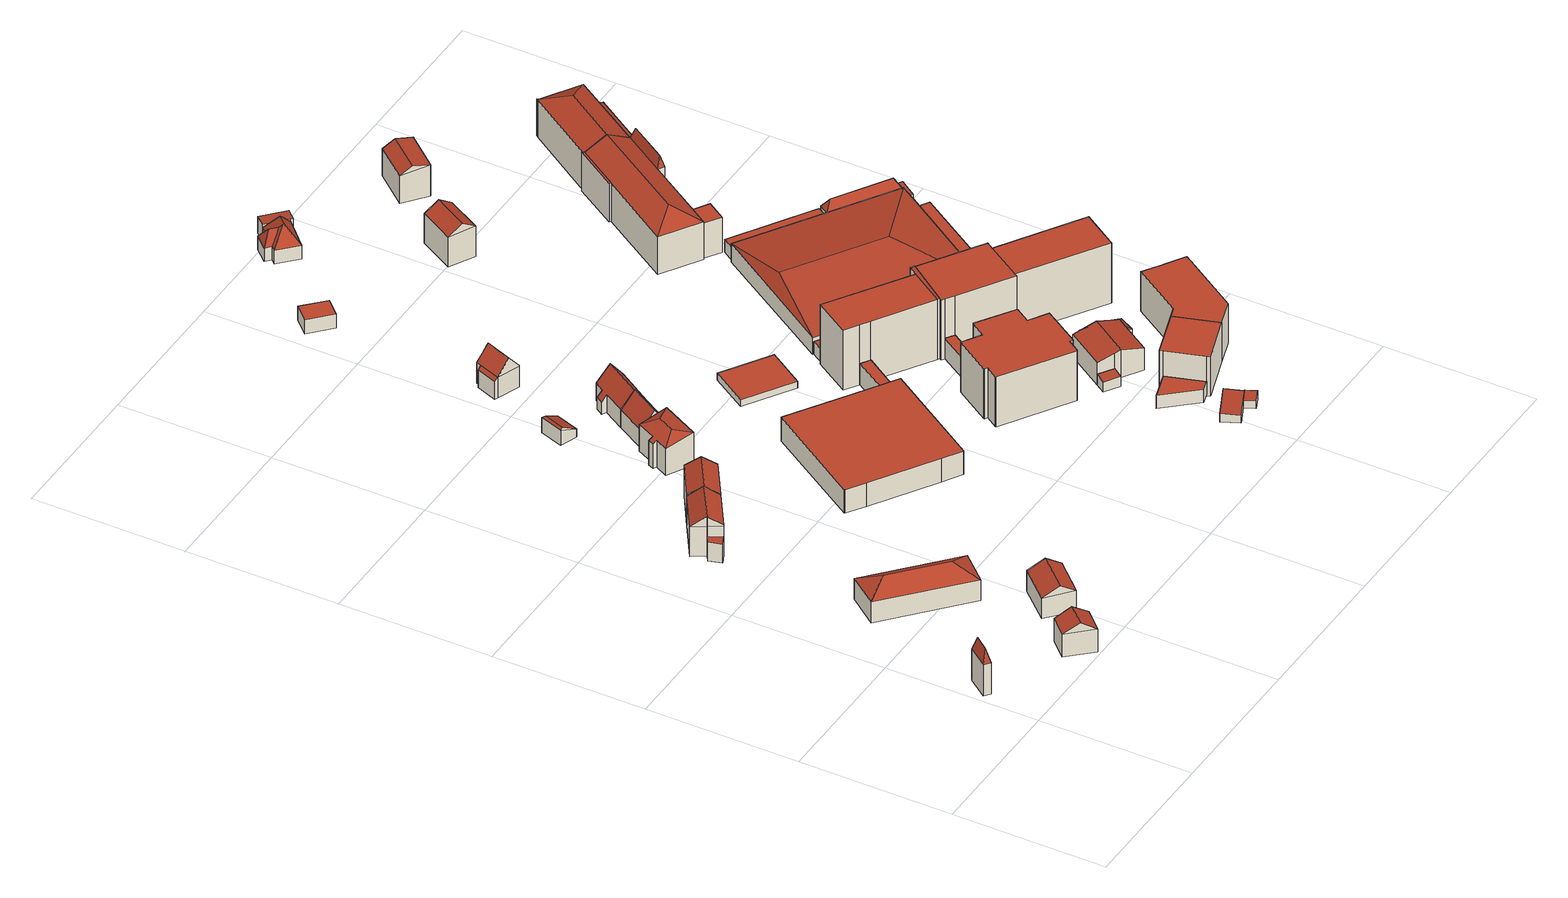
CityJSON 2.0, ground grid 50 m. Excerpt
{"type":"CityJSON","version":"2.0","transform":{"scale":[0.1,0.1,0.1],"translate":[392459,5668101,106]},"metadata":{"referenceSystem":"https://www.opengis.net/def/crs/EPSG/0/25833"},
"CityObjects":{
"building1":{"type":"Building","attributes":{"Dachtyp_tdc":"tdcFreeFormRoof","Gemeindeschluessel":14627140,"Dachneigung":74.91,"QualitaetDacherkennung":18,"Geometrietyp2DReferenz":"3000","function":"31001_9998","roofType":"5000","measuredHeight":15.84},"geometry":[{"type":"MultiSurface","lod":"2","boundaries":[[[0,1,2,3]],[[1,4,5,2]],[[4,6,7,5]],[[6,0,3,7]],[[8,9,6,4]],[[8,4,1]],[[9,8,1,0]],[[9,0,6]],[[3,2,5,7]]],"semantics":{"surfaces":[{"type":"WallSurface"},{"type":"RoofSurface"},{"type":"GroundSurface"}],"values":[0,0,0,0,1,1,1,1,2]}}]},
"building2":{"type":"Building","attributes":{"Dachtyp_tdc":"tdcGableRoof","Gemeindeschluessel":14627140,"Dachneigung":30.84,"QualitaetDacherkennung":68,"Geometrietyp2DReferenz":"3000","function":"31001_9998","roofType":"3100","measuredHeight":11.36},"geometry":[{"type":"MultiSurface","lod":"2","boundaries":[[[10,11,12,13]],[[11,14,15,12]],[[14,16,17,15]],[[16,10,13,17]],[[14,11,18]],[[10,16,19]],[[11,10,19,18]],[[16,14,18,19]],[[13,12,15,17]]],"semantics":{"surfaces":[{"type":"WallSurface"},{"type":"RoofSurface"},{"type":"GroundSurface"}],"values":[0,0,0,0,0,0,1,1,2]}}]},
"building3":{"type":"Building","attributes":{"Dachtyp_tdc":"tdcHipRoof","Gemeindeschluessel":14627140,"Dachneigung":31.84,"QualitaetDacherkennung":72,"Geometrietyp2DReferenz":"3000","function":"31001_9998","roofType":"3200","measuredHeight":11.13},"geometry":[{"type":"MultiSurface","lod":"2","boundaries":[[[20,21,22]],[[23,24,25]],[[21,23,25,22]],[[24,20,22,25]],[[26,27,28,29]],[[23,21,27,26]],[[21,20,28,27]],[[20,24,29,28]],[[24,23,26,29]]],"semantics":{"surfaces":[{"type":"RoofSurface"},{"type":"GroundSurface"},{"type":"WallSurface"}],"values":[0,0,0,0,1,2,2,2,2]}}]},
"building4":{"type":"Building","attributes":{"Dachtyp_tdc":"tdcGableRoof","Gemeindeschluessel":14627140,"Dachneigung":29.73,"QualitaetDacherkennung":84,"Geometrietyp2DReferenz":"3000","function":"31001_9998","roofType":"3100","measuredHeight":10.36},"geometry":[{"type":"MultiSurface","lod":"2","boundaries":[[[30,31,32,33]],[[31,34,35,32]],[[34,36,37,35]],[[36,30,33,37]],[[34,31,38]],[[30,36,39]],[[31,30,39,38]],[[36,34,38,39]],[[33,32,35,37]]],"semantics":{"surfaces":[{"type":"WallSurface"},{"type":"RoofSurface"},{"type":"GroundSurface"}],"values":[0,0,0,0,0,0,1,1,2]}}]},
"building5":{"type":"Building","attributes":{"Gemeindeschluessel":14627140,"Geometrietyp2DReferenz":"3000","function":"31001_9998","roofType":"9999"},"children":["building5-1","building5-2"]},
"building5-1":{"type":"BuildingPart","attributes":{"Dachtyp_tdc":"tdcPolyFlatRoof","Dachneigung":6.2,"QualitaetDacherkennung":52,"Geometrietyp2DReferenz":"3000","roofType":"2100","measuredHeight":6.88},"parents":["building5"],"geometry":[{"type":"MultiSurface","lod":"2","boundaries":[[[40,41,42,43]],[[41,44,45,42]],[[44,46,47,45]],[[46,44,41,40]],[[43,42,45,47]],[[43,47,46,40]]],"semantics":{"surfaces":[{"type":"WallSurface"},{"type":"RoofSurface"},{"type":"GroundSurface"},{"type":"ClosureSurface"}],"values":[0,0,0,1,2,3]}}]},
"building5-2":{"type":"BuildingPart","attributes":{"Dachtyp_tdc":"tdcGableRoof","Dachneigung":36.13,"QualitaetDacherkennung":62,"Geometrietyp2DReferenz":"3000","roofType":"3100","measuredHeight":14.13},"parents":["building5"],"geometry":[{"type":"MultiSurface","lod":"2","boundaries":[[[48,49,50,51]],[[49,52,40,43,50]],[[53,54,55,47,46]],[[54,56,57,55]],[[56,48,51,57]],[[56,58,59,48]],[[60,59,58,61,62,63]],[[49,60,63,52]],[[52,63,62,53]],[[53,62,61,54]],[[54,61,58,56]],[[48,59,60,49]],[[51,50,43,47,55,57]],[[46,40,52,53]],[[46,47,43,40]]],"semantics":{"surfaces":[{"type":"WallSurface"},{"type":"RoofSurface"},{"type":"GroundSurface"},{"type":"ClosureSurface"}],"values":[0,0,0,0,0,1,1,0,0,0,0,0,2,0,3]}}]},
"building6":{"type":"Building","attributes":{"Dachtyp_tdc":"tdcHipAndGableRoof","Gemeindeschluessel":14627140,"Dachneigung":30.95,"QualitaetDacherkennung":25,"Geometrietyp2DReferenz":"3000","function":"31001_9998","roofType":"5000","measuredHeight":6.22},"geometry":[{"type":"MultiSurface","lod":"2","boundaries":[[[64,65,66,67]],[[65,68,69,66]],[[68,70,71,69]],[[70,64,67,71]],[[68,65,72]],[[64,70,73]],[[65,64,73,72]],[[70,68,72,73]],[[67,66,69,71]]],"semantics":{"surfaces":[{"type":"WallSurface"},{"type":"RoofSurface"},{"type":"GroundSurface"}],"values":[0,0,0,0,1,0,1,1,2]}}]},
"building7":{"type":"Building","attributes":{"Dachtyp_tdc":"tdcGableRoof","Gemeindeschluessel":14627140,"Dachneigung":30.55,"QualitaetDacherkennung":35,"Geometrietyp2DReferenz":"3000","function":"31001_9998","roofType":"3100","measuredHeight":14.03},"geometry":[{"type":"MultiSurface","lod":"2","boundaries":[[[74,75,76,77]],[[75,78,79,76]],[[78,80,81,79]],[[80,74,77,81]],[[78,75,82]],[[74,80,83]],[[75,74,83,82]],[[80,78,82,83]],[[77,76,79,81]]],"semantics":{"surfaces":[{"type":"WallSurface"},{"type":"RoofSurface"},{"type":"GroundSurface"}],"values":[0,0,0,0,0,0,1,1,2]}}]},
"building8":{"type":"Building","attributes":{"Dachtyp_tdc":"tdcPolyFlatRoof","Gemeindeschluessel":14627140,"Dachneigung":0,"QualitaetDacherkennung":73,"Geometrietyp2DReferenz":"3000","function":"31001_9998","roofType":"1000","measuredHeight":4.97},"geometry":[{"type":"MultiSurface","lod":"2","boundaries":[[[84,85,86,87]],[[85,88,89,86]],[[88,90,91,89]],[[90,84,87,91]],[[90,88,85,84]],[[87,86,89,91]]],"semantics":{"surfaces":[{"type":"WallSurface"},{"type":"RoofSurface"},{"type":"GroundSurface"}],"values":[0,0,0,0,1,2]}}]},
"building9":{"type":"Building","attributes":{"Dachtyp_tdc":"tdcHipRoof","Gemeindeschluessel":14627140,"Dachneigung":32.05,"QualitaetDacherkennung":32,"Geometrietyp2DReferenz":"3000","function":"31001_9998","roofType":"3200","measuredHeight":12.37},"geometry":[{"type":"MultiSurface","lod":"2","boundaries":[[[92,93,94,95]],[[93,96,97,94]],[[96,98,99,97]],[[98,100,101,99]],[[100,102,103,101]],[[102,104,105,103]],[[104,106,107,105]],[[106,92,95,107]],[[98,96,108]],[[102,100,109]],[[96,93,92,106,104,102,109,108]],[[100,98,108,109]],[[95,94,97,99,101,103,105,107]]],"semantics":{"surfaces":[{"type":"WallSurface"},{"type":"RoofSurface"},{"type":"GroundSurface"}],"values":[0,0,0,0,0,0,0,0,1,1,1,1,2]}}]},
"building10":{"type":"Building","attributes":{"Gemeindeschluessel":14627140,"Geometrietyp2DReferenz":"3000","function":"31001_9998","roofType":"9999"},"children":["building10-1","building10-2","building10-3"]},
"building10-1":{"type":"BuildingPart","attributes":{"Dachtyp_tdc":"tdcPolyFlatRoof","Dachneigung":48.38,"QualitaetDacherkennung":44,"Geometrietyp2DReferenz":"3000","roofType":"2100","measuredHeight":7.34},"parents":["building10"],"geometry":[{"type":"MultiSurface","lod":"2","boundaries":[[[110,111,112,113]],[[114,115,116,117]],[[115,110,113,116]],[[115,114,111,110]],[[113,112,117,116]],[[117,112,111,114]]],"semantics":{"surfaces":[{"type":"WallSurface"},{"type":"RoofSurface"},{"type":"GroundSurface"},{"type":"ClosureSurface"}],"values":[0,0,0,1,2,3]}}]},
"building10-2":{"type":"BuildingPart","attributes":{"Dachtyp_tdc":"tdcPolyFlatRoof","Dachneigung":0,"QualitaetDacherkennung":56,"Geometrietyp2DReferenz":"3000","roofType":"1000","measuredHeight":5.91},"parents":["building10"],"geometry":[{"type":"MultiSurface","lod":"2","boundaries":[[[118,119,120,121]],[[122,123,124,125]],[[123,118,121,124]],[[123,122,119,118]],[[121,120,125,124]],[[125,120,119,122]]],"semantics":{"surfaces":[{"type":"WallSurface"},{"type":"RoofSurface"},{"type":"GroundSurface"},{"type":"ClosureSurface"}],"values":[0,0,0,1,2,3]}}]},
"building10-3":{"type":"BuildingPart","attributes":{"Dachtyp_tdc":"tdcGableRoof","Dachneigung":50.55,"QualitaetDacherkennung":67,"Geometrietyp2DReferenz":"3000","roofType":"3100","measuredHeight":12.33},"parents":["building10"],"geometry":[{"type":"MultiSurface","lod":"2","boundaries":[[[126,114,117,127]],[[128,129,112,111]],[[128,130,131,129]],[[130,132,122,125,131]],[[133,126,127,120,119]],[[134,135,136,137]],[[111,114,136,135,138,139,128]],[[128,139,130]],[[130,139,138,132]],[[132,138,135,134,133]],[[126,137,136,114]],[[133,134,137,126]],[[127,117,112,129,131,125,120]],[[111,112,117,114]],[[119,122,132,133]],[[119,120,125,122]]],"semantics":{"surfaces":[{"type":"WallSurface"},{"type":"RoofSurface"},{"type":"GroundSurface"},{"type":"ClosureSurface"}],"values":[0,0,0,0,0,1,1,0,0,0,0,0,2,3,0,3]}}]},
"building11":{"type":"Building","attributes":{"Dachtyp_tdc":"tdcGableRoof","Gemeindeschluessel":14627140,"Dachneigung":52.08,"QualitaetDacherkennung":83,"Geometrietyp2DReferenz":"3000","function":"31001_9998","roofType":"3100","measuredHeight":11.92},"geometry":[{"type":"MultiSurface","lod":"2","boundaries":[[[140,141,142,143]],[[141,144,145,142]],[[144,146,147,145]],[[146,140,143,147]],[[144,141,148]],[[140,146,149]],[[141,140,149,148]],[[146,144,148,149]],[[143,142,145,147]]],"semantics":{"surfaces":[{"type":"WallSurface"},{"type":"RoofSurface"},{"type":"GroundSurface"}],"values":[0,0,0,0,0,0,1,1,2]}}]},
"building12":{"type":"Building","attributes":{"name":"Staatliche Porzellanmanufaktur Meissen","Dachtyp_tdc":"tdcPolyFlatRoof","Gemeindeschluessel":14627140,"Dachneigung":0,"QualitaetDacherkennung":63,"Geometrietyp2DReferenz":"3000","function":"31001_2000","roofType":"1000","measuredHeight":8.43},"geometry":[{"type":"MultiSurface","lod":"2","boundaries":[[[150,151,152,153]],[[151,154,155,152]],[[154,156,157,155]],[[156,158,159,157]],[[158,160,161,159]],[[160,162,163,161]],[[162,164,165,163]],[[164,166,167,165]],[[166,168,169,167]],[[168,170,171,169]],[[170,172,173,171]],[[172,174,175,173]],[[174,176,177,175]],[[176,178,179,177]],[[178,180,181,179]],[[180,150,153,181]],[[180,178,176,174,172,170,168,166,164,162,160,158,156,154,151,150]],[[153,152,155,157,159,161,163,165,167,169,171,173,175,177,179,181]]],"semantics":{"surfaces":[{"type":"WallSurface"},{"type":"RoofSurface"},{"type":"GroundSurface"}],"values":[0,0,0,0,0,0,0,0,0,0,0,0,0,0,0,0,1,2]}}]},
"building13":{"type":"Building","attributes":{"Dachtyp_tdc":"tdcFreeFormRoof","Gemeindeschluessel":14627140,"Dachneigung":49.92,"QualitaetDacherkennung":83,"Geometrietyp2DReferenz":"3000","function":"31001_9998","roofType":"5000","measuredHeight":11.68},"geometry":[{"type":"MultiSurface","lod":"2","boundaries":[[[182,183,184,142]],[[183,185,186,184]],[[185,187,188,186]],[[187,189,190,188]],[[189,191,192,190]],[[191,193,194,192]],[[193,195,145,194]],[[195,182,142,145]],[[195,193,196,197]],[[196,191,189,187,185,183,182,197]],[[193,191,196]],[[182,195,197]],[[142,184,186,188,190,192,194,145]]],"semantics":{"surfaces":[{"type":"WallSurface"},{"type":"RoofSurface"},{"type":"GroundSurface"}],"values":[0,0,0,0,0,0,0,0,1,1,0,0,2]}}]},
"building14":{"type":"Building","attributes":{"Dachtyp_tdc":"tdcFreeFormRoof","Gemeindeschluessel":14627140,"Dachneigung":54.17,"QualitaetDacherkennung":14,"Geometrietyp2DReferenz":"3000","function":"31001_9998","roofType":"5000","measuredHeight":10.53},"geometry":[{"type":"MultiSurface","lod":"2","boundaries":[[[198,199,200,201]],[[199,202,203,200]],[[202,204,205,203]],[[204,206,207,205]],[[206,208,209,207]],[[208,210,211,209]],[[210,212,213,211]],[[212,198,201,213]],[[214,215,212,210]],[[216,217,214,210,208]],[[218,216,208,206]],[[218,206,204]],[[217,216,218,204,202]],[[219,215,214,217,202,199]],[[219,199,198]],[[215,219,198,212]],[[201,200,203,205,207,209,211,213]]],"semantics":{"surfaces":[{"type":"WallSurface"},{"type":"RoofSurface"},{"type":"GroundSurface"}],"values":[0,0,0,0,0,0,0,0,1,1,1,1,1,1,1,1,2]}}]},
"building15":{"type":"Building","attributes":{"Dachtyp_tdc":"tdcPolyFlatRoof","Gemeindeschluessel":14627140,"Dachneigung":2.71,"QualitaetDacherkennung":73,"Geometrietyp2DReferenz":"3000","function":"31001_9998","roofType":"2100","measuredHeight":6.11},"geometry":[{"type":"MultiSurface","lod":"2","boundaries":[[[220,221,222,223]],[[221,224,225,222]],[[224,226,227,225]],[[226,228,229,227]],[[228,220,223,229]],[[228,226,224,221,220]],[[223,222,225,227,229]]],"semantics":{"surfaces":[{"type":"WallSurface"},{"type":"RoofSurface"},{"type":"GroundSurface"}],"values":[0,0,0,0,0,1,2]}}]},
"building16":{"type":"Building","attributes":{"name":"Staatliche Porzellanmanufaktur Meissen","Dachtyp_tdc":"tdcPolyFlatRoof","Gemeindeschluessel":14627140,"Dachneigung":0,"QualitaetDacherkennung":36,"Geometrietyp2DReferenz":"3000","function":"31001_2000","roofType":"1000","measuredHeight":2.42},"geometry":[{"type":"MultiSurface","lod":"2","boundaries":[[[230,231,232,233]],[[231,234,235,232]],[[234,236,237,235]],[[236,230,233,237]],[[236,234,231,230]],[[233,232,235,237]]],"semantics":{"surfaces":[{"type":"WallSurface"},{"type":"RoofSurface"},{"type":"GroundSurface"}],"values":[0,0,0,0,1,2]}}]},
"building17":{"type":"Building","attributes":{"name":"Staatliche Porzellanmanufaktur Meissen","Dachtyp_tdc":"tdcPolyFlatRoof","Gemeindeschluessel":14627140,"Dachneigung":0,"QualitaetDacherkennung":53,"Geometrietyp2DReferenz":"3000","function":"31001_2000","roofType":"1000","measuredHeight":7.48},"geometry":[{"type":"MultiSurface","lod":"2","boundaries":[[[238,239,240,241]],[[239,242,243,240]],[[242,244,245,243]],[[244,246,247,245]],[[246,248,249,247]],[[248,250,251,249]],[[250,238,241,251]],[[250,248,246,244,242,239,238]],[[241,240,243,245,247,249,251]]],"semantics":{"surfaces":[{"type":"WallSurface"},{"type":"RoofSurface"},{"type":"GroundSurface"}],"values":[0,0,0,0,0,0,0,1,2]}}]},
"building18":{"type":"Building","attributes":{"name":"Staatliche Porzellanmanufaktur Meissen","Dachtyp_tdc":"tdcPolyFlatRoof","Gemeindeschluessel":14627140,"Dachneigung":0,"QualitaetDacherkennung":53,"Geometrietyp2DReferenz":"3000","function":"31001_2000","roofType":"1000","measuredHeight":17.82},"geometry":[{"type":"MultiSurface","lod":"2","boundaries":[[[252,253,254,255]],[[253,256,257,254]],[[256,258,259,257]],[[258,260,261,259]],[[260,262,263,261]],[[262,264,265,263]],[[264,266,267,265]],[[266,268,269,267]],[[268,270,271,269]],[[270,272,273,271]],[[272,274,275,273]],[[274,276,277,275]],[[276,278,279,277]],[[278,280,281,279]],[[280,282,283,281]],[[282,284,285,283]],[[284,286,287,285]],[[286,288,289,287]],[[288,290,291,289]],[[290,292,293,291]],[[292,294,295,293]],[[294,252,255,295]],[[294,292,290,288,286,284,282,280,278,276,274,272,270,268,266,264,262,260,258,256,253,252]],[[255,254,257,259,261,263,265,267,269,271,273,275,277,279,281,283,285,287,289,291,293,295]]],"semantics":{"surfaces":[{"type":"WallSurface"},{"type":"RoofSurface"},{"type":"GroundSurface"}],"values":[0,0,0,0,0,0,0,0,0,0,0,0,0,0,0,0,0,0,0,0,0,0,1,2]}}]},
"building19":{"type":"Building","attributes":{"name":"Staatliche Porzellanmanufaktur Meissen","Dachtyp_tdc":"tdcPolyFlatRoof","Gemeindeschluessel":14627140,"Dachneigung":0,"QualitaetDacherkennung":63,"Geometrietyp2DReferenz":"3000","function":"31001_2000","roofType":"1000","measuredHeight":7.22},"geometry":[{"type":"MultiSurface","lod":"2","boundaries":[[[296,297,267,269]],[[297,298,299,267]],[[298,300,301,299]],[[300,302,303,301]],[[302,304,305,303]],[[304,296,269,305]],[[304,302,300,298,297,296]],[[269,267,299,301,303,305]]],"semantics":{"surfaces":[{"type":"WallSurface"},{"type":"RoofSurface"},{"type":"GroundSurface"}],"values":[0,0,0,0,0,0,1,2]}}]},
"building20":{"type":"Building","attributes":{"name":"Staatliche Porzellanmanufaktur Meissen","Dachtyp_tdc":"tdcPolyFlatRoof","Gemeindeschluessel":14627140,"Dachneigung":0,"QualitaetDacherkennung":79,"Geometrietyp2DReferenz":"3000","function":"31001_2000","roofType":"1000","measuredHeight":4.63},"geometry":[{"type":"MultiSurface","lod":"2","boundaries":[[[306,307,308,309]],[[307,310,311,308]],[[310,312,313,311]],[[312,306,309,313]],[[312,310,307,306]],[[309,308,311,313]]],"semantics":{"surfaces":[{"type":"WallSurface"},{"type":"RoofSurface"},{"type":"GroundSurface"}],"values":[0,0,0,0,1,2]}}]},
"building21":{"type":"Building","attributes":{"Gemeindeschluessel":14627140,"Geometrietyp2DReferenz":"3000","function":"31001_9998","roofType":"9999"},"children":["building21-1","building21-2"]},
"building21-1":{"type":"BuildingPart","attributes":{"Dachtyp_tdc":"tdcPolyFlatRoof","Dachneigung":4.15,"QualitaetDacherkennung":82,"Geometrietyp2DReferenz":"3000","roofType":"2100","measuredHeight":2.97},"parents":["building21"],"geometry":[{"type":"MultiSurface","lod":"2","boundaries":[[[314,315,316,317,318]],[[315,319,320,316]],[[319,321,322,320]],[[319,315,314,323,321]],[[322,317,316,320]],[[318,323,314]],[[317,322,321,323,318]]],"semantics":{"surfaces":[{"type":"WallSurface"},{"type":"RoofSurface"},{"type":"GroundSurface"},{"type":"ClosureSurface"}],"values":[0,0,0,1,2,0,3]}}]},
"building21-2":{"type":"BuildingPart","attributes":{"Dachtyp_tdc":"tdcPolyFlatRoof","Dachneigung":3.13,"QualitaetDacherkennung":67,"Geometrietyp2DReferenz":"3000","roofType":"2100","measuredHeight":3.02},"parents":["building21"],"geometry":[{"type":"MultiSurface","lod":"2","boundaries":[[[324,325,326,327]],[[325,328,329,326]],[[328,318,317,329]],[[324,327,322,321]],[[321,323,318,328,325,324]],[[327,326,329,317,322]],[[322,317,318,323,321]]],"semantics":{"surfaces":[{"type":"WallSurface"},{"type":"RoofSurface"},{"type":"GroundSurface"},{"type":"ClosureSurface"}],"values":[0,0,0,0,1,2,3]}}]},
"building22":{"type":"Building","attributes":{"name":"Staatliche Porzellanmanufaktur Meissen","Dachtyp_tdc":"tdcPolyFlatRoof","Gemeindeschluessel":14627140,"Dachneigung":5.74,"QualitaetDacherkennung":65,"Geometrietyp2DReferenz":"3000","function":"31001_2000","roofType":"2100","measuredHeight":3.84},"geometry":[{"type":"MultiSurface","lod":"2","boundaries":[[[330,331,332,333]],[[331,334,335,332]],[[334,336,337,335]],[[336,330,333,337]],[[336,334,331,330]],[[333,332,335,337]]],"semantics":{"surfaces":[{"type":"WallSurface"},{"type":"RoofSurface"},{"type":"GroundSurface"}],"values":[0,0,0,0,1,2]}}]},
"building23":{"type":"Building","attributes":{"name":"Staatliche Porzellanmanufaktur Meissen","Dachtyp_tdc":"tdcGableRoof","Gemeindeschluessel":14627140,"Dachneigung":14.8,"QualitaetDacherkennung":86,"Geometrietyp2DReferenz":"3000","function":"31001_2000","roofType":"3100","measuredHeight":9.85},"geometry":[{"type":"MultiSurface","lod":"2","boundaries":[[[338,339,340,341]],[[339,342,343,340]],[[342,344,345,343]],[[344,346,347,345]],[[346,348,349,347]],[[348,350,351,349]],[[350,352,353,351]],[[352,354,355,353]],[[354,338,341,355]],[[350,348,346,344,342,339]],[[339,338,354,352,350]],[[341,340,343,345,347,349,351,353,355]]],"semantics":{"surfaces":[{"type":"WallSurface"},{"type":"RoofSurface"},{"type":"GroundSurface"}],"values":[0,0,0,0,0,0,0,0,0,1,1,2]}}]},
"building24":{"type":"Building","attributes":{"name":"Staatliche Porzellanmanufaktur Meissen","Dachtyp_tdc":"tdcPolyFlatRoof","Gemeindeschluessel":14627140,"Dachneigung":0,"QualitaetDacherkennung":75,"Geometrietyp2DReferenz":"3000","function":"31001_2000","roofType":"1000","measuredHeight":14.07},"geometry":[{"type":"MultiSurface","lod":"2","boundaries":[[[356,357,358,359]],[[357,360,361,358]],[[360,362,363,361]],[[362,364,365,363]],[[364,366,367,365]],[[366,356,359,367]],[[366,364,362,360,357,356]],[[359,358,361,363,365,367]]],"semantics":{"surfaces":[{"type":"WallSurface"},{"type":"RoofSurface"},{"type":"GroundSurface"}],"values":[0,0,0,0,0,0,1,2]}}]},
"building25":{"type":"Building","attributes":{"name":"Staatliche Porzellanmanufaktur Meissen","Dachtyp_tdc":"tdcPolyFlatRoof","Gemeindeschluessel":14627140,"Dachneigung":0,"QualitaetDacherkennung":40,"Geometrietyp2DReferenz":"3000","function":"31001_2000","roofType":"1000","measuredHeight":4.55},"geometry":[{"type":"MultiSurface","lod":"2","boundaries":[[[368,369,370,371]],[[369,372,373,370]],[[372,374,375,373]],[[374,376,377,375]],[[376,378,379,377]],[[378,368,371,379]],[[378,376,374,372,369,368]],[[371,370,373,375,377,379]]],"semantics":{"surfaces":[{"type":"WallSurface"},{"type":"RoofSurface"},{"type":"GroundSurface"}],"values":[0,0,0,0,0,0,1,2]}}]},
"building26":{"type":"Building","attributes":{"name":"Staatliche Porzellanmanufaktur Meissen","Gemeindeschluessel":14627140,"Geometrietyp2DReferenz":"3000","function":"31001_2000","roofType":"9999"},"children":["building26-1","building26-2","building26-3","building26-4"]},
"building26-1":{"type":"BuildingPart","attributes":{"Dachtyp_tdc":"tdcPolyFlatRoof","Dachneigung":2.86,"QualitaetDacherkennung":42,"Geometrietyp2DReferenz":"3000","roofType":"2100","measuredHeight":21.54},"parents":["building26"],"geometry":[{"type":"MultiSurface","lod":"2","boundaries":[[[380,381,382,383,379]],[[384,385,386,387,388]],[[389,380,379,371]],[[389,385,384,381,380]],[[379,383,387,386,371]],[[384,388,382,381]],[[388,387,383,382]],[[389,371,386,385]]],"semantics":{"surfaces":[{"type":"WallSurface"},{"type":"RoofSurface"},{"type":"GroundSurface"},{"type":"ClosureSurface"}],"values":[0,0,0,1,2,0,3,3]}}]},
"building26-2":{"type":"BuildingPart","attributes":{"Dachtyp_tdc":"tdcPolyFlatRoof","Dachneigung":0,"QualitaetDacherkennung":68,"Geometrietyp2DReferenz":"3000","roofType":"1000","measuredHeight":21.57},"parents":["building26"],"geometry":[{"type":"MultiSurface","lod":"2","boundaries":[[[390,391,392,393]],[[391,394,395,392]],[[394,396,397,395]],[[396,398,399,397]],[[398,400,401,402,399]],[[390,393,403]],[[400,398,396,394,391,390]],[[392,395,397,399,402,393]],[[403,401,400,390]],[[403,393,402,401]]],"semantics":{"surfaces":[{"type":"WallSurface"},{"type":"RoofSurface"},{"type":"GroundSurface"},{"type":"ClosureSurface"}],"values":[0,0,0,0,0,0,1,2,0,3]}}]},
"building26-3":{"type":"BuildingPart","attributes":{"Dachtyp_tdc":"tdcPolyFlatRoof","Dachneigung":0,"QualitaetDacherkennung":58,"Geometrietyp2DReferenz":"3000","roofType":"1000","measuredHeight":21.44},"parents":["building26"],"geometry":[{"type":"MultiSurface","lod":"2","boundaries":[[[401,404,405,402]],[[404,406,407,405]],[[406,408,409,407]],[[408,410,411,409]],[[410,388,387,411]],[[382,412,377,383]],[[412,413,414,377]],[[413,403,393,414]],[[413,412,382,388,410,408,406,404,401,403]],[[402,405,407,409,411,387,383,377,414,393]],[[402,393,403,401]],[[383,387,388,382]]],"semantics":{"surfaces":[{"type":"WallSurface"},{"type":"RoofSurface"},{"type":"GroundSurface"},{"type":"ClosureSurface"}],"values":[0,0,0,0,0,0,0,0,1,2,3,3]}}]},
"building26-4":{"type":"BuildingPart","attributes":{"Dachtyp_tdc":"tdcPolyFlatRoof","Dachneigung":0,"QualitaetDacherkennung":64,"Geometrietyp2DReferenz":"3000","roofType":"1000","measuredHeight":21.48},"parents":["building26"],"geometry":[{"type":"MultiSurface","lod":"2","boundaries":[[[415,416,386,385]],[[415,417,418,416]],[[417,419,420,418]],[[419,421,422,420]],[[421,423,370,422]],[[423,389,371,370]],[[389,423,421,419,417,415,385]],[[386,416,418,420,422,370,371]],[[389,385,386,371]]],"semantics":{"surfaces":[{"type":"WallSurface"},{"type":"RoofSurface"},{"type":"GroundSurface"},{"type":"ClosureSurface"}],"values":[0,0,0,0,0,0,1,2,3]}}]},
"building27":{"type":"Building","attributes":{"Dachtyp_tdc":"tdcGableRoof","Gemeindeschluessel":14627140,"Dachneigung":32.51,"QualitaetDacherkennung":78,"Geometrietyp2DReferenz":"3000","function":"31001_9998","roofType":"3100","measuredHeight":13.7},"geometry":[{"type":"MultiSurface","lod":"2","boundaries":[[[424,425,426,427]],[[425,428,429,426]],[[428,430,431,429]],[[430,424,427,431]],[[428,425,432]],[[424,430,433]],[[425,424,433,432]],[[430,428,432,433]],[[427,426,429,431]]],"semantics":{"surfaces":[{"type":"WallSurface"},{"type":"RoofSurface"},{"type":"GroundSurface"}],"values":[0,0,0,0,0,0,1,1,2]}}]},
"building28":{"type":"Building","attributes":{"name":"Staatliche Porzellanmanufaktur Meissen","Dachtyp_tdc":"tdcFreeFormRoof","Gemeindeschluessel":14627140,"Dachneigung":49.6,"QualitaetDacherkennung":20,"Geometrietyp2DReferenz":"3000","function":"31001_2000","roofType":"5000","measuredHeight":8.83},"geometry":[{"type":"MultiSurface","lod":"2","boundaries":[[[434,435,436,437]],[[435,438,439,436]],[[438,440,441,439]],[[440,442,443,441]],[[442,444,445,443]],[[444,434,437,445]],[[442,446,435,447,444]],[[446,442,440,438]],[[444,447,434]],[[435,434,447]],[[438,435,446]],[[437,436,439,441,443,445]]],"semantics":{"surfaces":[{"type":"WallSurface"},{"type":"RoofSurface"},{"type":"GroundSurface"}],"values":[0,0,0,0,0,0,1,1,1,0,0,2]}}]},
"building29":{"type":"Building","attributes":{"name":"Staatliche Porzellanmanufaktur Meissen","Dachtyp_tdc":"tdcPolyFlatRoof","Gemeindeschluessel":14627140,"Dachneigung":0,"QualitaetDacherkennung":83,"Geometrietyp2DReferenz":"3000","function":"31001_2000","roofType":"1000","measuredHeight":14.12},"geometry":[{"type":"MultiSurface","lod":"2","boundaries":[[[448,356,359,449]],[[356,366,367,359]],[[366,450,451,367]],[[450,452,453,451]],[[452,454,455,453]],[[454,456,457,455]],[[456,458,459,457]],[[458,460,461,459]],[[460,462,463,461]],[[462,448,449,463]],[[462,460,458,456,454,452,450,366,356,448]],[[449,359,367,451,453,455,457,459,461,463]]],"semantics":{"surfaces":[{"type":"WallSurface"},{"type":"RoofSurface"},{"type":"GroundSurface"}],"values":[0,0,0,0,0,0,0,0,0,0,1,2]}}]},
"building30":{"type":"Building","attributes":{"name":"Staatliche Porzellanmanufaktur Meissen","Dachtyp_tdc":"tdcFreeFormRoof","Gemeindeschluessel":14627140,"Dachneigung":10.02,"QualitaetDacherkennung":9,"Geometrietyp2DReferenz":"3000","function":"31001_2000","roofType":"5000","measuredHeight":10.68},"geometry":[{"type":"MultiSurface","lod":"2","boundaries":[[[464,465,466,467]],[[465,468,375,466]],[[468,469,470,375]],[[469,471,472,470]],[[471,473,474,472]],[[473,475,476,474]],[[475,477,478,476]],[[477,479,480,478]],[[479,481,482,480]],[[481,483,484,482]],[[483,464,467,484]],[[465,464,485]],[[481,479,477,486,487,483]],[[488,489,469]],[[487,486,475,473,471,489,488]],[[465,485,483,487,488,469,468]],[[471,469,489]],[[464,483,485]],[[477,475,486]],[[467,466,375,470,472,474,476,478,480,482,484]]],"semantics":{"surfaces":[{"type":"WallSurface"},{"type":"RoofSurface"},{"type":"GroundSurface"}],"values":[0,0,0,0,0,0,0,0,0,0,0,1,1,1,1,1,0,0,0,2]}}]},
"building31":{"type":"Building","attributes":{"name":"Staatliche Porzellanmanufaktur Meissen","Dachtyp_tdc":"tdcPolyFlatRoof","Gemeindeschluessel":14627140,"Dachneigung":0,"QualitaetDacherkennung":54,"Geometrietyp2DReferenz":"3000","function":"31001_2000","roofType":"1000","measuredHeight":12.51},"geometry":[{"type":"MultiSurface","lod":"2","boundaries":[[[490,491,492,493]],[[491,494,495,492]],[[494,496,497,495]],[[496,490,493,497]],[[496,494,491,490]],[[493,492,495,497]]],"semantics":{"surfaces":[{"type":"WallSurface"},{"type":"RoofSurface"},{"type":"GroundSurface"}],"values":[0,0,0,0,1,2]}}]},
"building32":{"type":"Building","attributes":{"Dachtyp_tdc":"tdcGableRoof","Gemeindeschluessel":14627140,"Dachneigung":10.98,"QualitaetDacherkennung":44,"Geometrietyp2DReferenz":"3000","function":"31001_9998","roofType":"3100","measuredHeight":12.22},"geometry":[{"type":"MultiSurface","lod":"2","boundaries":[[[498,499,500,501]],[[499,502,503,500]],[[502,504,505,503]],[[504,498,501,505]],[[502,499,506]],[[498,504,507]],[[499,498,507,506]],[[504,502,506,507]],[[501,500,503,505]]],"semantics":{"surfaces":[{"type":"WallSurface"},{"type":"RoofSurface"},{"type":"GroundSurface"}],"values":[0,0,0,0,0,0,1,1,2]}}]},
"building33":{"type":"Building","attributes":{"name":"Staatliche Porzellanmanufaktur Meissen","Dachtyp_tdc":"tdcPolyFlatRoof","Gemeindeschluessel":14627140,"Dachneigung":0,"QualitaetDacherkennung":77,"Geometrietyp2DReferenz":"3000","function":"31001_2000","roofType":"1000","measuredHeight":3.42},"geometry":[{"type":"MultiSurface","lod":"2","boundaries":[[[508,509,510,511]],[[509,512,513,510]],[[512,514,515,513]],[[514,508,511,515]],[[514,512,509,508]],[[511,510,513,515]]],"semantics":{"surfaces":[{"type":"WallSurface"},{"type":"RoofSurface"},{"type":"GroundSurface"}],"values":[0,0,0,0,1,2]}}]},
"building34":{"type":"Building","attributes":{"name":"Staatliche Porzellanmanufaktur Meissen","Gemeindeschluessel":14627140,"Geometrietyp2DReferenz":"3000","function":"31001_2000","roofType":"9999"},"children":["building34-1","building34-2","building34-3"]},
"building34-1":{"type":"BuildingPart","attributes":{"Dachtyp_tdc":"tdcPolyFlatRoof","Dachneigung":0,"QualitaetDacherkennung":34,"Geometrietyp2DReferenz":"3000","roofType":"1000","measuredHeight":4.6},"parents":["building34"],"geometry":[{"type":"MultiSurface","lod":"2","boundaries":[[[516,517,474,518]],[[517,519,520,474]],[[519,521,522,520]],[[521,523,524,522]],[[523,521,519,517,516]],[[518,474,520,522,524]],[[518,524,523,516]]],"semantics":{"surfaces":[{"type":"WallSurface"},{"type":"RoofSurface"},{"type":"GroundSurface"},{"type":"ClosureSurface"}],"values":[0,0,0,0,1,2,3]}}]},
"building34-2":{"type":"BuildingPart","attributes":{"Dachtyp_tdc":"tdcFreeFormRoof","Dachneigung":57.53,"QualitaetDacherkennung":1,"Geometrietyp2DReferenz":"3000","roofType":"5000","measuredHeight":9.33},"parents":["building34"],"geometry":[{"type":"MultiSurface","lod":"2","boundaries":[[[525,526,527,528,524,523]],[[529,530,516,518,476,531]],[[532,533,530,529]],[[532,529,526]],[[533,532,526,525]],[[533,525,530]],[[524,528,476,518]],[[531,527,526,529]],[[531,476,528,527]],[[523,516,530,525]],[[523,524,518,516]]],"semantics":{"surfaces":[{"type":"WallSurface"},{"type":"RoofSurface"},{"type":"GroundSurface"},{"type":"ClosureSurface"}],"values":[0,0,1,1,1,1,2,0,3,0,3]}}]},
"building34-3":{"type":"BuildingPart","attributes":{"Dachtyp_tdc":"tdcPolyFlatRoof","Dachneigung":2.61,"QualitaetDacherkennung":43,"Geometrietyp2DReferenz":"3000","roofType":"2100","measuredHeight":4.59},"parents":["building34"],"geometry":[{"type":"MultiSurface","lod":"2","boundaries":[[[534,531,476,478]],[[527,535,536,528]],[[535,537,538,536]],[[537,539,540,538]],[[539,534,478,540]],[[539,537,535,527,531,534]],[[478,476,528,536,538,540]],[[528,476,531,527]]],"semantics":{"surfaces":[{"type":"WallSurface"},{"type":"RoofSurface"},{"type":"GroundSurface"},{"type":"ClosureSurface"}],"values":[0,0,0,0,0,1,2,3]}}]},
"building35":{"type":"Building","attributes":{"name":"Staatliche Porzellanmanufaktur Meissen","Gemeindeschluessel":14627140,"Geometrietyp2DReferenz":"3000","function":"31001_2000","roofType":"9999"},"children":["building35-1","building35-2","building35-3","building35-4"]},
"building35-1":{"type":"BuildingPart","attributes":{"Dachtyp_tdc":"tdcFreeFormRoof","Dachneigung":72.78,"QualitaetDacherkennung":18,"Geometrietyp2DReferenz":"3000","roofType":"5000","measuredHeight":17.23},"parents":["building35"],"geometry":[{"type":"MultiSurface","lod":"2","boundaries":[[[541,542,543,544]],[[542,545,546,543]],[[545,547,548,546]],[[547,549,550,548]],[[551,552,553]],[[551,554,555,552]],[[554,556,557,555]],[[556,541,544,557]],[[551,553,549,558,559]],[[549,547,558]],[[547,545,542,541,556,554,559,558]],[[554,551,559]],[[544,543,546,548,550,552,555,557]],[[553,552,550,549]]],"semantics":{"surfaces":[{"type":"WallSurface"},{"type":"RoofSurface"},{"type":"GroundSurface"},{"type":"ClosureSurface"}],"values":[0,0,0,0,0,0,0,0,1,1,1,1,2,3]}}]},
"building35-2":{"type":"BuildingPart","attributes":{"Dachtyp_tdc":"tdcHipAndGableRoof","Dachneigung":27.52,"QualitaetDacherkennung":91,"Geometrietyp2DReferenz":"3000","roofType":"5000","measuredHeight":17.31},"parents":["building35"],"geometry":[{"type":"MultiSurface","lod":"2","boundaries":[[[560,561,562,563]],[[561,564,565,562]],[[564,566,567,565]],[[566,568,569,567]],[[568,570,571,569]],[[570,572,573,571]],[[572,574,575,573]],[[574,576,577,575]],[[576,578,579,577]],[[578,580,581,579]],[[580,582,583,581]],[[576,574,572,570,568,566,564,584]],[[564,561,560,585,586,584]],[[586,587,582,580,578,576,584]],[[583,588,589,563,562,565,567,569,571,573,575,577,579,581]],[[590,587,586]],[[588,583,582,591]],[[591,582,587,590]],[[585,590,586]],[[588,591,585,589]],[[585,591,590]],[[560,563,589,585]]],"semantics":{"surfaces":[{"type":"WallSurface"},{"type":"RoofSurface"},{"type":"GroundSurface"},{"type":"ClosureSurface"}],"values":[0,0,0,0,0,0,0,0,0,0,0,1,1,1,2,0,3,3,0,3,3,3]}}]},
"building35-3":{"type":"BuildingPart","attributes":{"Dachtyp_tdc":"tdcHipAndGableRoof","Dachneigung":27.17,"QualitaetDacherkennung":75,"Geometrietyp2DReferenz":"3000","roofType":"5000","measuredHeight":17.31},"parents":["building35"],"geometry":[{"type":"MultiSurface","lod":"2","boundaries":[[[549,592,497,550]],[[592,593,495,497]],[[593,594,595,495]],[[594,596,597,595]],[[596,598,599,597]],[[582,553,552,583]],[[596,594,600]],[[593,592,549,553,601,602,600,594]],[[598,596,600,602,587,590,585]],[[582,601,553]],[[550,497,495,595,597,599,589,588,583,552]],[[585,589,599,598]],[[583,588,591,582]],[[588,589,585,591]],[[550,552,553,549]],[[602,601,582,587]],[[587,582,591,590]],[[590,591,585]]],"semantics":{"surfaces":[{"type":"WallSurface"},{"type":"RoofSurface"},{"type":"GroundSurface"},{"type":"ClosureSurface"}],"values":[0,0,0,0,0,0,1,1,1,0,2,3,3,3,3,0,3,3]}}]},
"building35-4":{"type":"BuildingPart","attributes":{"Dachtyp_tdc":"tdcPolyFlatRoof","Dachneigung":0,"QualitaetDacherkennung":54,"Geometrietyp2DReferenz":"3000","roofType":"1000","measuredHeight":13.69},"parents":["building35"],"geometry":[{"type":"MultiSurface","lod":"2","boundaries":[[[603,604,605,606]],[[604,607,608,605]],[[607,609,560,563,608]],[[610,603,606,599,598]],[[610,611,609,607,604,603]],[[606,605,608,563,589,599]],[[585,560,609,611]],[[585,589,563,560]],[[598,585,611,610]],[[598,599,589,585]]],"semantics":{"surfaces":[{"type":"WallSurface"},{"type":"RoofSurface"},{"type":"GroundSurface"},{"type":"ClosureSurface"}],"values":[0,0,0,0,1,2,0,3,0,3]}}]},
"building36":{"type":"Building","attributes":{"name":"Staatliche Porzellanmanufaktur Meissen","Dachtyp_tdc":"tdcGableRoof","Gemeindeschluessel":14627140,"Dachneigung":11.62,"QualitaetDacherkennung":12,"Geometrietyp2DReferenz":"3000","function":"31001_2000","roofType":"3100","measuredHeight":5.86},"geometry":[{"type":"MultiSurface","lod":"2","boundaries":[[[612,613,614,615]],[[613,616,617,614]],[[616,618,619,617]],[[618,620,621,619]],[[620,612,615,621]],[[620,622,623,612]],[[616,613,623,622,618]],[[618,622,620]],[[612,623,613]],[[615,614,617,619,621]]],"semantics":{"surfaces":[{"type":"WallSurface"},{"type":"RoofSurface"},{"type":"GroundSurface"}],"values":[0,0,0,0,0,1,1,0,0,2]}}]}
},
"vertices":[
[9,185,129],[59,250,129],[59,250,18],[9,185,18],[79,235,129],[79,235,18],[29,170,129],[29,170,18],[61,232,176],[26,187,176],
[284,81,94],[337,138,94],[337,138,12],[284,81,12],[413,68,95],[413,68,12],[355,5,95],[355,5,12],[375,102,125],[320,42,125],
[398,411,88],[479,501,88],[390,500,126],[228,728,88],[155,632,88],[237,639,126],[228,728,14],[479,501,14],[398,411,14],[155,632,14],
[410,219,86],[502,319,86],[502,319,14],[410,219,14],[578,248,90],[578,248,14],[486,149,90],[486,149,14],[542,282,118],[450,182,118],
[188,1130,114],[157,1117,111],[157,1117,45],[188,1130,45],[144,1158,112],[144,1158,45],[163,1170,114],[163,1170,45],
[258,1290,151],[306,1206,151],[306,1206,45],[258,1290,45],[188,1130,151],[163,1170,151],[164,1170,151],[164,1170,45],[137,1212,151],[137,1212,45],[163,1171,187],[282,1248,187],[306,1206,154],[164,1170,186],[163,1170,186],[188,1130,154],
[138,1634,337],[165,1710,337],[165,1710,283],[138,1634,283],[222,1690,312],[222,1690,283],[195,1614,312],[195,1614,283],[167,1699,345],[144,1632,345],
[258,1290,157],[373,1364,157],[373,1364,46],[258,1290,46],[424,1282,157],[424,1282,46],[306,1206,157],[306,1206,46],[399,1322,186],[282,1247,186],
[44,2415,502],[90,2464,502],[90,2464,452],[44,2415,452],[158,2399,502],[158,2399,452],[112,2351,502],[112,2351,452],
[408,1499,171],[420,1493,179],[420,1493,84],[408,1499,84],[451,1554,179],[451,1554,84],[535,1512,199],[535,1512,84],[471,1387,199],[471,1387,84],[388,1432,179],[388,1432,84],[410,1473,179],[410,1473,84],[398,1479,171],[398,1479,84],[473,1499,207],[445,1444,207],
[288,1987,321],[297,1984,332],[297,1984,258],[288,1987,258],[271,1914,332],[262,1918,321],[262,1918,258],[271,1914,258],
[389,1997,317],[379,1971,317],[379,1971,258],[389,1997,258],[339,1986,317],[349,2012,317],[349,2012,258],[339,1986,258],
[347,1886,332],[347,1886,258],[304,2000,332],[304,2000,258],[322,1993,332],[322,1993,258],[339,1986,332],[379,1971,332],[379,1971,334],[342,1985,381],[310,1900,381],[347,1886,334],[339,1986,378],[322,1993,355],
[495,1570,118],[554,1671,117],[554,1671,55],[495,1570,55],[627,1628,118],[627,1628,55],[569,1532,120],[569,1532,55],[592,1648,174],[534,1550,174],
[762,1265,106],[1034,1090,106],[1034,1090,22],[762,1265,22],[1063,1072,106],[1063,1072,22],[1083,1059,106],[1083,1059,22],[1083,1058,106],[1083,1058,22],[1084,1058,106],[1084,1058,22],[878,736,106],[878,736,22],[877,737,106],[877,737,22],[876,736,106],[876,736,22],[817,774,106],[817,774,22],[613,904,106],[613,904,22],[555,941,106],[555,941,22],[555,942,106],[555,942,22],[554,943,106],[554,943,22],[760,1265,106],[760,1265,22],[761,1264,106],[761,1264,22],
[554,1671,119],[595,1740,117],[595,1740,55],[580,1749,96],[580,1749,55],[595,1772,97],[595,1772,55],[610,1763,117],[610,1763,55],[629,1793,118],[629,1793,55],[702,1747,119],[702,1747,55],[627,1628,119],[667,1769,171],[592,1648,171],
[310,2697,474],[351,2740,474],[351,2740,426],[310,2697,426],[369,2723,474],[369,2723,426],[393,2748,474],[393,2748,426],[455,2692,474],[455,2692,426],[373,2610,474],[373,2610,426],[315,2667,474],[315,2667,426],[328,2681,474],[328,2681,426],[371,2668,529],[370,2681,516],[373,2667,531],[371,2667,529],[398,2693,532],[348,2703,516],
[393,2748,484],[422,2780,482],[422,2780,423],[393,2748,423],[490,2717,482],[490,2717,423],[461,2686,484],[461,2686,423],[455,2692,484],[455,2692,423],
[848,1446,41],[924,1565,41],[924,1565,17],[848,1446,17],[1079,1466,41],[1079,1466,17],[1003,1348,41],[1003,1348,17],
[1068,1079,91],[1063,1072,91],[1063,1072,16],[1068,1079,16],[1034,1090,91],[1034,1090,16],[1038,1095,91],[1038,1095,16],[1105,1202,91],[1105,1202,16],[1135,1184,91],[1135,1184,16],[1134,1182,91],[1134,1182,16],
[1122,767,195],[1122,770,195],[1122,770,17],[1122,767,17],[1147,809,195],[1147,809,17],[1138,814,195],[1138,814,17],[1138,817,195],[1138,817,17],[1213,934,195],[1213,934,17],[1216,935,195],[1216,935,17],[1244,917,195],[1244,917,17],[1271,900,195],[1271,900,17],[1275,897,195],[1275,897,17],[1306,946,195],[1306,946,17],[1309,947,195],[1309,947,17],[1426,871,195],[1426,871,17],[1427,869,195],[1427,869,17],[1396,820,195],[1396,820,17],[1455,782,195],[1455,782,17],[1455,780,195],[1455,780,17],[1380,662,195],[1380,662,17],[1378,661,195],[1378,661,17],[1369,667,195],[1369,667,17],[1344,628,195],[1344,628,17],[1341,627,195],[1341,627,17],
[1271,900,89],[1244,917,89],[1327,1048,89],[1327,1048,17],[1329,1050,89],[1329,1050,17],[1356,1033,89],[1356,1033,17],[1355,1031,89],[1355,1031,17],
[1554,325,56],[1518,314,56],[1518,314,9],[1554,325,9],[1427,417,56],[1427,417,9],[1516,445,56],[1516,445,9],
[1598,226,34],[1614,192,34],[1614,192,4],[1598,226,4],[1598,226,31],[1573,173,31],[1573,173,4],[1557,207,31],[1557,207,4],[1563,210,31],
[1493,177,31],[1467,233,35],[1467,233,4],[1493,177,4],[1573,282,35],[1573,282,4],
[1480,582,56],[1459,551,52],[1459,551,17],[1480,582,17],[1411,581,52],[1411,581,17],[1432,613,56],[1432,613,17],
[1560,531,95],[1497,571,115],[1497,571,16],[1560,531,16],[1480,582,109],[1480,582,16],[1432,613,95],[1432,613,16],[1514,739,95],[1514,739,16],[1534,727,101],[1534,727,16],[1579,698,115],[1579,698,16],[1641,657,95],[1641,657,16],[1619,624,95],[1619,624,16],
[1713,364,146],[1558,314,146],[1558,314,5],[1713,364,5],[1554,325,146],[1554,325,5],[1516,445,146],[1516,445,5],[1512,456,146],[1512,456,5],[1668,505,146],[1668,505,5],
[1390,1180,61],[1139,1344,61],[1139,1344,15],[1390,1180,15],[1165,1386,61],[1165,1386,15],[1626,1091,61],[1626,1091,15],[1615,1073,61],[1615,1073,15],[1408,1208,61],[1408,1208,15],
[1408,1208,229],[1419,1200,230],[1419,1200,229],[1419,1200,15],[1322,1064,230],[1317,1067,229],[1317,1067,15],[1322,1064,15],[1322,1064,229],[1390,1180,229],
[1601,1049,230],[1862,882,230],[1862,882,15],[1601,1049,15],[1831,834,230],[1831,834,15],[1792,772,230],[1792,772,15],[1788,766,230],[1788,766,15],[1528,933,230],[1528,933,229],[1528,933,15],[1601,1049,229],
[1523,926,229],[1523,926,15],[1356,1033,229],[1356,1033,15],[1329,1050,229],[1329,1050,15],[1318,1057,229],[1318,1057,15],[1615,1073,229],[1616,1072,229],[1616,1072,15],
[1135,1184,229],[1135,1184,15],[1105,1202,229],[1105,1202,15],[1061,1231,229],[1061,1231,15],[1134,1347,229],[1134,1347,15],[1139,1344,229],
[1107,2533,166],[1044,2419,166],[1044,2419,57],[1107,2533,57],[963,2463,163],[963,2463,57],[1026,2577,163],[1026,2577,57],[1005,2440,194],[1068,2554,194],
[1619,624,81],[1641,657,87],[1641,657,15],[1619,624,15],[1534,727,102],[1534,727,15],[1545,745,78],[1545,745,15],[1672,669,73],[1672,669,15],[1636,613,80],[1636,613,15],[1618,672,103],[1626,633,90],
[1798,391,146],[1798,391,5],[1702,516,146],[1702,516,5],[1807,681,146],[1807,681,5],[1855,650,146],[1855,650,5],[1879,635,146],[1879,635,5],[1932,602,146],[1932,602,5],[1919,580,146],[1919,580,5],[1853,477,146],[1853,477,5],
[1632,1091,75],[1630,1089,75],[1630,1089,15],[1632,1091,15],[1626,1091,75],[1161,1388,75],[1161,1388,15],[1424,1800,81],[1424,1800,15],[1429,1798,81],[1429,1798,15],[1891,1502,81],[1891,1502,15],[1883,1490,81],[1883,1490,15],[1859,1451,81],[1859,1451,15],[1661,1141,77],[1661,1141,15],[1630,1093,76],[1630,1093,15],[1630,1092,76],[1889,1500,81],[1627,1400,121],[1327,1592,121],[1423,1798,81],
[1493,1908,138],[1453,1846,138],[1453,1846,13],[1493,1908,13],[1401,1880,138],[1401,1880,13],[1440,1941,138],[1440,1941,13],
[1289,2761,191],[1201,2655,191],[1201,2655,79],[1289,2761,79],[1129,2715,176],[1129,2715,79],[1217,2821,176],[1217,2821,79],[1159,2690,202],[1247,2796,202],
[1904,1423,50],[1706,1112,50],[1706,1112,16],[1904,1423,16],[1661,1141,50],[1661,1141,16],[1859,1451,50],[1859,1451,16],
[1685,1634,61],[1429,1798,61],[1685,1634,15],[1455,1839,61],[1455,1839,15],[1712,1677,61],[1712,1677,15],[1707,1668,61],[1707,1668,15],
[1707,1668,76],[1913,1537,76],[1913,1537,60],[1913,1537,15],[1891,1502,76],[1685,1634,76],[1891,1502,58],[1885,1531,108],[1713,1640,108],
[1883,1490,58],[1917,1544,61],[1917,1544,15],[1938,1531,61],[1938,1531,15],[1904,1477,58],[1904,1477,15],
[1630,2188,136],[1602,2144,136],[1602,2144,13],[1630,2188,13],[1599,2146,148],[1599,2146,13],[1567,2097,148],[1567,2097,13],[1548,2109,148],[1548,2109,13],[1638,2250,149],[1638,2250,13],[1638,2250,148],[1657,2238,148],[1657,2238,13],[1627,2190,148],[1627,2190,13],[1564,2113,185],[1642,2234,185],
[1512,2332,147],[1664,2566,147],[1664,2566,13],[1512,2332,13],[1665,2566,147],[1665,2566,13],[1666,2566,147],[1666,2566,13],[1669,2572,144],[1669,2572,13],[1672,2570,144],[1672,2570,13],[1670,2567,146],[1670,2567,13],[1668,2564,148],[1668,2564,13],[1788,2487,149],[1788,2487,13],[1785,2483,149],[1785,2483,13],[1690,2333,149],[1690,2333,13],[1637,2251,148],[1637,2251,13],[1687,2463,186],[1514,2330,148],[1576,2291,186],[1576,2290,186],[1576,2291,13],[1514,2330,13],[1576,2291,185],[1576,2291,148],
[1440,1941,148],[1401,1880,148],[1398,1875,148],[1398,1875,13],[1274,1955,148],[1274,1955,13],[1425,2192,148],[1425,2192,13],[1377,1977,186],[1637,2251,149],[1577,2290,186],
[1419,2196,150],[1507,2335,150],[1507,2335,13],[1419,2196,13],[1512,2331,150],[1512,2331,13],[1512,2332,150],[1425,2192,150],[1514,2330,150],
[1785,2483,65],[1837,2450,66],[1837,2450,15],[1785,2483,15],[1765,2337,66],[1765,2337,15],[1741,2300,66],[1741,2300,15],[1690,2333,65],[1690,2333,15],[1712,2319,73],[1808,2468,73]
]}
